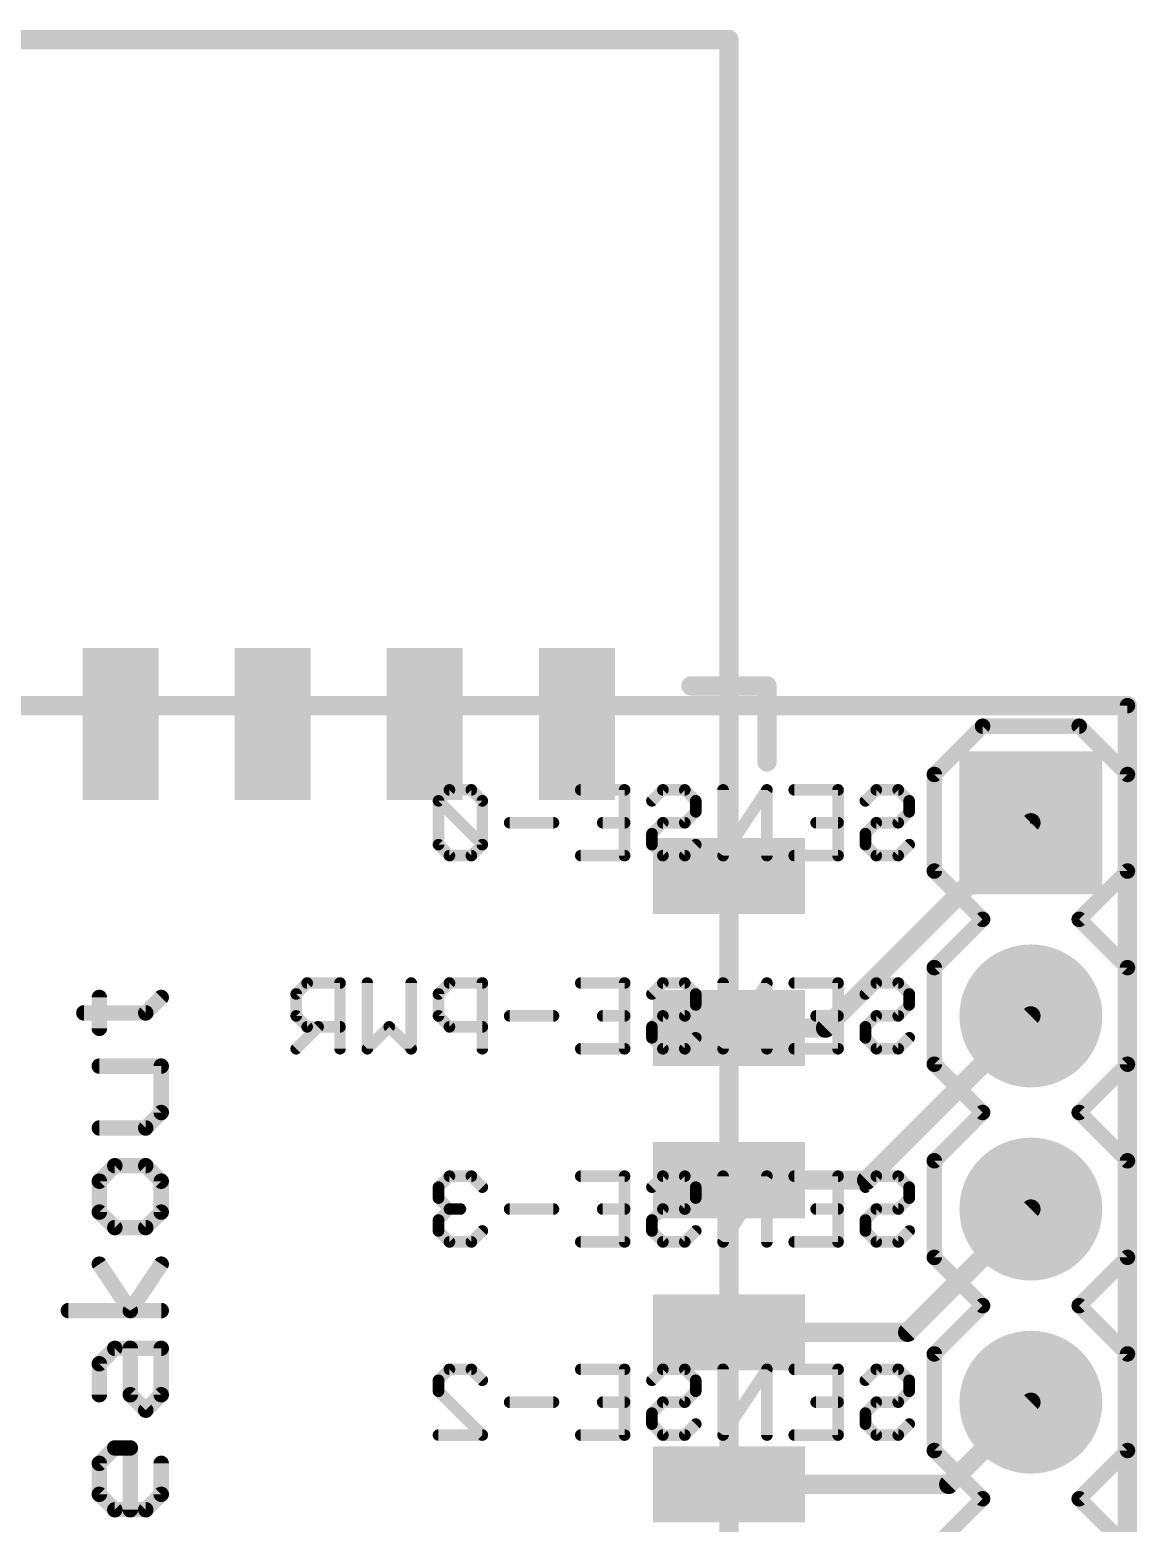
# Model space of a CAD drawing. Extents: x -0.1 to 30.6, y -0.1 to 52.6.
# Drawn here: x 16.05 to 30.61, y 32.97 to 52.61 of the extents above; entities that cross this region are included whole.
import ezdxf

# ---------------------------------------------------------------- set-up
doc = ezdxf.new("R2010")
doc.units = 0
for name, color, linetype in [('1', 12, 'CONTINUOUS'), ('16', 132, 'CONTINUOUS'), ('17', 110, 'CONTINUOUS'), ('20', 53, 'CONTINUOUS'), ('21', 41, 'CONTINUOUS'), ('22', 40, 'CONTINUOUS'), ('23', 53, 'CONTINUOUS'), ('51', 53, 'CONTINUOUS')]:
    doc.layers.add(name, color=color, linetype=linetype)

# ---------------------------------------------------------------- blocks, each defined once
blk = doc.blocks.new('RECT')
blk.add_solid([(-0.5, -0.5), (0.5, -0.5), (-0.5, 0.5), (0.5, 0.5)])
blk = doc.blocks.new('SQUAREP')
blk.add_solid([(-0.5, -0.5), (0.5, -0.5), (-0.5, 0.5), (0.5, 0.5)])
blk = doc.blocks.new('ROUNDP')
at = {"const_width": 0.5}
blk.add_lwpolyline([(0, -0.25, 1), (0, 0.25, 1), (0, -0.25)], format="xyb", dxfattribs=at)

msp = doc.modelspace()

# ---------------------------------------------------------------- linework, layer by layer
at = {"layer": '1', "const_width": 0.254}
for points in [[(30.48, 43.72), (0, 43.72)], [(30.48, 0), (30.48, 43.72)], [(26.51, 39.48), (29.21, 42.18)], [(27.05, 37.48), (29.21, 39.64)], [(25.24, 39.48), (26.51, 39.48)], [(25.24, 37.48), (27.05, 37.48)], [(27.59, 35.48), (29.21, 37.1)], [(25.24, 35.48), (27.59, 35.48)], [(28.13, 33.48), (29.21, 34.56)], [(25.24, 33.48), (28.13, 33.48)]]:
    msp.add_lwpolyline(points, dxfattribs=at)
at = {"layer": '1', "const_width": 0.127}
for points in [[(30.5435, 43.72, 1), (30.4165, 43.72)], [(30.48, 43.6565, 1), (30.48, 43.7835)], [(29.2549, 42.1351, 1), (29.1651, 42.2249)], [(29.2549, 39.5951, 1), (29.1651, 39.6849)], [(25.24, 39.5435, 1), (25.24, 39.4165)], [(26.4651, 39.5249, 1), (26.5549, 39.4351)], [(26.51, 39.4165, 1), (26.51, 39.5435)], [(25.24, 37.5435, 1), (25.24, 37.4165)], [(27.0051, 37.5249, 1), (27.0949, 37.4351)], [(27.05, 37.4165, 1), (27.05, 37.5435)], [(29.2549, 37.0551, 1), (29.1651, 37.1449)], [(25.24, 35.5435, 1), (25.24, 35.4165)], [(27.5451, 35.5249, 1), (27.6349, 35.4351)], [(27.59, 35.4165, 1), (27.59, 35.5435)], [(29.2549, 34.5151, 1), (29.1651, 34.6049)], [(25.24, 33.5435, 1), (25.24, 33.4165)], [(28.0851, 33.5249, 1), (28.1749, 33.4351)], [(28.13, 33.4165, 1), (28.13, 33.5435)]]:
    msp.add_lwpolyline(points, format="xyb", dxfattribs=at)
at = {"layer": '16', "const_width": 0.254}
for points in [[(30.48, 43.72), (0, 43.72)], [(30.48, 0), (30.48, 43.72)]]:
    msp.add_lwpolyline(points, dxfattribs=at)
at = {"layer": '16', "const_width": 0.127}
for points in [[(30.5435, 43.72, 1), (30.4165, 43.72)], [(30.48, 43.6565, 1), (30.48, 43.7835)]]:
    msp.add_lwpolyline(points, format="xyb", dxfattribs=at)
at = {"layer": '20', "const_width": 0.2032}
for points in [[(30.48, 43.72), (0, 43.72)], [(30.48, 0), (30.48, 43.72)]]:
    msp.add_lwpolyline(points, dxfattribs=at)
at = {"layer": '20', "const_width": 0.1016}
for points in [[(30.5308, 43.72, 1), (30.4292, 43.72)], [(30.48, 43.6692, 1), (30.48, 43.7708)]]:
    msp.add_lwpolyline(points, format="xyb", dxfattribs=at)
at = {"layer": '21'}
for points, const_width in [([(25.74, 43.98), (24.74, 43.98)], 0.254), ([(25.74, 42.98), (25.74, 43.98)], 0.254), ([(28.575, 43.45), (27.94, 42.815)], 0.2032), ([(29.845, 43.45), (28.575, 43.45)], 0.2032), ([(30.48, 42.815), (29.845, 43.45)], 0.2032), ([(27.94, 41.545), (27.94, 42.815)], 0.2032), ([(30.48, 42.815), (30.48, 41.545)], 0.2032), ([(28.575, 40.91), (27.94, 41.545)], 0.2032), ([(30.48, 41.545), (29.845, 40.91)], 0.2032), ([(27.94, 40.275), (28.575, 40.91)], 0.2032), ([(29.845, 40.91), (30.48, 40.275)], 0.2032), ([(27.94, 39.005), (27.94, 40.275)], 0.2032), ([(30.48, 40.275), (30.48, 39.005)], 0.2032), ([(16.9609, 39.4759), (16.9609, 39.8826)], 0.2032), ([(17.571, 39.6793), (17.7744, 39.8826)], 0.2032), ([(16.7575, 39.6793), (17.571, 39.6793)], 0.2032), ([(17.7744, 38.9797), (16.9609, 38.9797)], 0.2032), ([(17.7744, 38.3695), (17.7744, 38.9797)], 0.2032), ([(28.575, 38.37), (27.94, 39.005)], 0.2032), ([(30.48, 39.005), (29.845, 38.37)], 0.2032), ([(17.571, 38.1662), (17.7744, 38.3695)], 0.2032), ([(27.94, 37.735), (28.575, 38.37)], 0.2032), ([(29.845, 38.37), (30.48, 37.735)], 0.2032), ([(16.9609, 38.1662), (17.571, 38.1662)], 0.2032), ([(17.1643, 37.6699), (16.9609, 37.4666)], 0.2032), ([(17.571, 37.6699), (17.1643, 37.6699)], 0.2032), ([(17.7744, 37.4666), (17.571, 37.6699)], 0.2032), ([(27.94, 36.465), (27.94, 37.735)], 0.2032), ([(30.48, 37.735), (30.48, 36.465)], 0.2032), ([(16.9609, 37.4666), (16.9609, 37.0598)], 0.2032), ([(17.7744, 37.0598), (17.7744, 37.4666)], 0.2032), ([(16.9609, 37.0598), (17.1643, 36.8565)], 0.2032), ([(17.571, 36.8565), (17.7744, 37.0598)], 0.2032), ([(17.1643, 36.8565), (17.571, 36.8565)], 0.2032), ([(28.575, 35.83), (27.94, 36.465)], 0.2032), ([(30.48, 36.465), (29.845, 35.83)], 0.2032), ([(17.3677, 35.765), (16.9609, 36.3751)], 0.2032), ([(17.7744, 36.3751), (17.3677, 35.765)], 0.2032), ([(17.7744, 35.765), (16.5542, 35.765)], 0.2032), ([(28.575, 35.83), (27.94, 35.195)], 0.2032), ([(30.48, 35.195), (29.845, 35.83)], 0.2032), ([(16.9609, 35.0654), (17.1643, 35.2688)], 0.2032), ([(17.1643, 35.2688), (17.7744, 35.2688)], 0.2032), ([(17.3677, 34.6587), (17.3677, 35.2688)], 0.2032), ([(17.7744, 35.2688), (17.7744, 34.6587)], 0.2032), ([(16.9609, 34.6587), (16.9609, 35.0654)], 0.2032), ([(27.94, 33.925), (27.94, 35.195)], 0.2032), ([(30.48, 35.195), (30.48, 33.925)], 0.2032), ([(17.571, 34.4553), (17.3677, 34.6587)], 0.2032), ([(17.7744, 34.6587), (17.571, 34.4553)], 0.2032), ([(16.9609, 33.7557), (17.1643, 33.9591)], 0.2032), ([(17.1643, 33.9591), (17.3677, 33.9591)], 0.2032), ([(17.3677, 33.9591), (17.3677, 33.1456)], 0.2032), ([(28.575, 33.29), (27.94, 33.925)], 0.2032), ([(30.48, 33.925), (29.845, 33.29)], 0.2032), ([(16.9609, 33.3489), (16.9609, 33.7557)], 0.2032), ([(17.7744, 33.7557), (17.7744, 33.3489)], 0.2032), ([(17.1643, 33.1456), (16.9609, 33.3489)], 0.2032), ([(17.7744, 33.3489), (17.571, 33.1456)], 0.2032), ([(27.94, 32.655), (28.575, 33.29)], 0.2032), ([(29.845, 33.29), (30.48, 32.655)], 0.2032), ([(17.571, 33.1456), (17.1643, 33.1456)], 0.2032)]:
    msp.add_lwpolyline(points, dxfattribs=dict(at, const_width=const_width))
for points, const_width in [([(24.74, 44.0435, 1), (24.74, 43.9165)], 0.127), ([(25.8035, 43.98, 1), (25.6765, 43.98)], 0.127), ([(25.74, 43.9165, 1), (25.74, 44.0435)], 0.127), ([(28.575, 43.5008, 1), (28.575, 43.3992)], 0.1016), ([(28.6109, 43.4141, 1), (28.5391, 43.4859)], 0.1016), ([(29.8809, 43.4859, 1), (29.8091, 43.4141)], 0.1016), ([(29.845, 43.3992, 1), (29.845, 43.5008)], 0.1016), ([(25.6765, 42.98, 1), (25.8035, 42.98)], 0.127), ([(27.9908, 42.815, 1), (27.8892, 42.815)], 0.1016), ([(27.9041, 42.8509, 1), (27.9759, 42.7791)], 0.1016), ([(30.5308, 42.815, 1), (30.4292, 42.815)], 0.1016), ([(30.4441, 42.7791, 1), (30.5159, 42.8509)], 0.1016), ([(27.9759, 41.5809, 1), (27.9041, 41.5091)], 0.1016), ([(30.5159, 41.5091, 1), (30.4441, 41.5809)], 0.1016), ([(27.8892, 41.545, 1), (27.9908, 41.545)], 0.1016), ([(30.4292, 41.545, 1), (30.5308, 41.545)], 0.1016), ([(28.6109, 40.8741, 1), (28.5391, 40.9459)], 0.1016), ([(28.5391, 40.8741, 1), (28.6109, 40.9459)], 0.1016), ([(29.8809, 40.9459, 1), (29.8091, 40.8741)], 0.1016), ([(29.8091, 40.9459, 1), (29.8809, 40.8741)], 0.1016), ([(27.9908, 40.275, 1), (27.8892, 40.275)], 0.1016), ([(27.9041, 40.3109, 1), (27.9759, 40.2391)], 0.1016), ([(30.5308, 40.275, 1), (30.4292, 40.275)], 0.1016), ([(30.4441, 40.2391, 1), (30.5159, 40.3109)], 0.1016), ([(17.0117, 39.8826, 1), (16.9101, 39.8826)], 0.1016), ([(17.8103, 39.8467, 1), (17.7385, 39.9186)], 0.1016), ([(16.7575, 39.7301, 1), (16.7575, 39.6285)], 0.1016), ([(17.5351, 39.7152, 1), (17.6069, 39.6434)], 0.1016), ([(17.571, 39.6285, 1), (17.571, 39.7301)], 0.1016), ([(16.9101, 39.4759, 1), (17.0117, 39.4759)], 0.1016), ([(16.9609, 39.0305, 1), (16.9609, 38.9289)], 0.1016), ([(17.8252, 38.9797, 1), (17.7236, 38.9797)], 0.1016), ([(17.7744, 38.9289, 1), (17.7744, 39.0305)], 0.1016), ([(27.9759, 39.0409, 1), (27.9041, 38.9691)], 0.1016), ([(30.5159, 38.9691, 1), (30.4441, 39.0409)], 0.1016), ([(27.8892, 39.005, 1), (27.9908, 39.005)], 0.1016), ([(30.4292, 39.005, 1), (30.5308, 39.005)], 0.1016), ([(17.7236, 38.3695, 1), (17.8252, 38.3695)], 0.1016), ([(17.8103, 38.3336, 1), (17.7385, 38.4055)], 0.1016), ([(28.6109, 38.3341, 1), (28.5391, 38.4059)], 0.1016), ([(28.5391, 38.3341, 1), (28.6109, 38.4059)], 0.1016), ([(29.8809, 38.4059, 1), (29.8091, 38.3341)], 0.1016), ([(29.8091, 38.4059, 1), (29.8809, 38.3341)], 0.1016), ([(16.9609, 38.217, 1), (16.9609, 38.1154)], 0.1016), ([(17.5351, 38.2021, 1), (17.6069, 38.1303)], 0.1016), ([(17.571, 38.1154, 1), (17.571, 38.217)], 0.1016), ([(17.1643, 37.7207, 1), (17.1643, 37.6191)], 0.1016), ([(17.2002, 37.634, 1), (17.1284, 37.7059)], 0.1016), ([(17.6069, 37.7059, 1), (17.5351, 37.634)], 0.1016), ([(17.571, 37.6191, 1), (17.571, 37.7207)], 0.1016), ([(27.9908, 37.735, 1), (27.8892, 37.735)], 0.1016), ([(27.9041, 37.7709, 1), (27.9759, 37.6991)], 0.1016), ([(30.5308, 37.735, 1), (30.4292, 37.735)], 0.1016), ([(30.4441, 37.6991, 1), (30.5159, 37.7709)], 0.1016), ([(17.0117, 37.4666, 1), (16.9101, 37.4666)], 0.1016), ([(16.925, 37.5025, 1), (16.9968, 37.4306)], 0.1016), ([(17.8252, 37.4666, 1), (17.7236, 37.4666)], 0.1016), ([(17.7385, 37.4306, 1), (17.8103, 37.5025)], 0.1016), ([(16.9968, 37.0957, 1), (16.925, 37.0239)], 0.1016), ([(17.8103, 37.0239, 1), (17.7385, 37.0957)], 0.1016), ([(16.9101, 37.0598, 1), (17.0117, 37.0598)], 0.1016), ([(17.1643, 36.9073, 1), (17.1643, 36.8056)], 0.1016), ([(17.1284, 36.8205, 1), (17.2002, 36.8924)], 0.1016), ([(17.5351, 36.8924, 1), (17.6069, 36.8205)], 0.1016), ([(17.571, 36.8056, 1), (17.571, 36.9073)], 0.1016), ([(17.7236, 37.0598, 1), (17.8252, 37.0598)], 0.1016), ([(27.9759, 36.5009, 1), (27.9041, 36.4291)], 0.1016), ([(30.5159, 36.4291, 1), (30.4441, 36.5009)], 0.1016), ([(17.0032, 36.4033, 1), (16.9186, 36.347)], 0.1016), ([(17.8167, 36.347, 1), (17.7321, 36.4033)], 0.1016), ([(27.8892, 36.465, 1), (27.9908, 36.465)], 0.1016), ([(30.4292, 36.465, 1), (30.5308, 36.465)], 0.1016), ([(16.5542, 35.8158, 1), (16.5542, 35.7142)], 0.1016), ([(17.3254, 35.7932, 1), (17.4099, 35.7368)], 0.1016), ([(17.3254, 35.7368, 1), (17.4099, 35.7932)], 0.1016), ([(17.7744, 35.7142, 1), (17.7744, 35.8158)], 0.1016), ([(28.6109, 35.7941, 1), (28.5391, 35.8659)], 0.1016), ([(28.5391, 35.7941, 1), (28.6109, 35.8659)], 0.1016), ([(29.8809, 35.8659, 1), (29.8091, 35.7941)], 0.1016), ([(29.8091, 35.8659, 1), (29.8809, 35.7941)], 0.1016), ([(17.1643, 35.3196, 1), (17.1643, 35.218)], 0.1016), ([(17.2002, 35.2329, 1), (17.1284, 35.3047)], 0.1016), ([(17.4185, 35.2688, 1), (17.3169, 35.2688)], 0.1016), ([(17.8252, 35.2688, 1), (17.7236, 35.2688)], 0.1016), ([(17.7744, 35.218, 1), (17.7744, 35.3196)], 0.1016), ([(17.0117, 35.0654, 1), (16.9101, 35.0654)], 0.1016), ([(16.925, 35.1013, 1), (16.9968, 35.0295)], 0.1016), ([(27.9908, 35.195, 1), (27.8892, 35.195)], 0.1016), ([(27.9041, 35.2309, 1), (27.9759, 35.1591)], 0.1016), ([(30.5308, 35.195, 1), (30.4292, 35.195)], 0.1016), ([(30.4441, 35.1591, 1), (30.5159, 35.2309)], 0.1016), ([(17.4036, 34.6946, 1), (17.3317, 34.6227)], 0.1016), ([(17.8103, 34.6227, 1), (17.7385, 34.6946)], 0.1016), ([(16.9101, 34.6587, 1), (17.0117, 34.6587)], 0.1016), ([(17.3169, 34.6587, 1), (17.4185, 34.6587)], 0.1016), ([(17.7236, 34.6587, 1), (17.8252, 34.6587)], 0.1016), ([(17.5351, 34.4912, 1), (17.6069, 34.4194)], 0.1016), ([(17.5351, 34.4194, 1), (17.6069, 34.4912)], 0.1016), ([(17.1643, 34.0099, 1), (17.1643, 33.9083)], 0.1016), ([(17.2002, 33.9231, 1), (17.1284, 33.995)], 0.1016), ([(17.4185, 33.9591, 1), (17.3169, 33.9591)], 0.1016), ([(17.3677, 33.9083, 1), (17.3677, 34.0099)], 0.1016), ([(27.9759, 33.9609, 1), (27.9041, 33.8891)], 0.1016), ([(27.8892, 33.925, 1), (27.9908, 33.925)], 0.1016), ([(30.4292, 33.925, 1), (30.5308, 33.925)], 0.1016), ([(30.5159, 33.8891, 1), (30.4441, 33.9609)], 0.1016), ([(17.0117, 33.7557, 1), (16.9101, 33.7557)], 0.1016), ([(16.925, 33.7916, 1), (16.9968, 33.7198)], 0.1016), ([(17.8252, 33.7557, 1), (17.7236, 33.7557)], 0.1016), ([(16.9968, 33.3849, 1), (16.925, 33.313)], 0.1016), ([(16.9101, 33.3489, 1), (17.0117, 33.3489)], 0.1016), ([(17.7236, 33.3489, 1), (17.8252, 33.3489)], 0.1016), ([(17.8103, 33.313, 1), (17.7385, 33.3849)], 0.1016), ([(28.6109, 33.2541, 1), (28.5391, 33.3259)], 0.1016), ([(29.8809, 33.3259, 1), (29.8091, 33.2541)], 0.1016), ([(17.1643, 33.1964, 1), (17.1643, 33.0948)], 0.1016), ([(17.1284, 33.1096, 1), (17.2002, 33.1815)], 0.1016), ([(17.3169, 33.1456, 1), (17.4185, 33.1456)], 0.1016), ([(17.5351, 33.1815, 1), (17.6069, 33.1096)], 0.1016), ([(17.571, 33.0948, 1), (17.571, 33.1964)], 0.1016), ([(28.5391, 33.2541, 1), (28.6109, 33.3259)], 0.1016), ([(29.8091, 33.3259, 1), (29.8809, 33.2541)], 0.1016)]:
    msp.add_lwpolyline(points, format="xyb", dxfattribs=dict(at, const_width=const_width))
at = {"layer": '22', "const_width": 0.1524}
for points in [[(21.5645, 42.6125), (21.4205, 42.4685)], [(21.8526, 42.6125), (21.5645, 42.6125)], [(21.9967, 42.4685), (21.8526, 42.6125)], [(23.2915, 42.6125), (23.8677, 42.6125)], [(23.8677, 42.6125), (23.8677, 41.7482)], [(24.227, 42.4685), (24.3711, 42.6125)], [(24.3711, 42.6125), (24.6592, 42.6125)], [(24.6592, 42.6125), (24.8032, 42.4685)], [(25.7388, 42.6125), (25.1625, 41.7482)], [(25.1625, 41.7482), (25.1625, 42.6125)], [(25.7388, 41.7482), (25.7388, 42.6125)], [(26.0981, 42.6125), (26.6743, 42.6125)], [(26.6743, 42.6125), (26.6743, 41.7482)], [(27.0336, 42.4685), (27.1776, 42.6125)], [(27.1776, 42.6125), (27.4657, 42.6125)], [(27.4657, 42.6125), (27.6098, 42.4685)], [(21.4205, 42.4685), (21.4205, 41.8923)], [(21.9967, 41.8923), (21.4205, 42.4685)], [(21.9967, 41.8923), (21.9967, 42.4685)], [(24.8032, 42.4685), (24.8032, 42.3244)], [(27.6098, 42.4685), (27.6098, 42.3244)], [(22.9322, 42.1804), (22.356, 42.1804)], [(23.8677, 42.1804), (23.5796, 42.1804)], [(24.3711, 42.1804), (24.227, 42.0363)], [(24.6592, 42.1804), (24.3711, 42.1804)], [(24.8032, 42.3244), (24.6592, 42.1804)], [(26.6743, 42.1804), (26.3862, 42.1804)], [(27.1776, 42.1804), (27.0336, 42.0363)], [(27.4657, 42.1804), (27.1776, 42.1804)], [(27.6098, 42.3244), (27.4657, 42.1804)], [(24.227, 42.0363), (24.227, 41.8923)], [(27.0336, 42.0363), (27.0336, 41.8923)], [(21.4205, 41.8923), (21.5645, 41.7482)], [(21.8526, 41.7482), (21.9967, 41.8923)], [(24.227, 41.8923), (24.3711, 41.7482)], [(24.6592, 41.7482), (24.8032, 41.8923)], [(27.0336, 41.8923), (27.1776, 41.7482)], [(27.4657, 41.7482), (27.6098, 41.8923)], [(21.5645, 41.7482), (21.8526, 41.7482)], [(23.8677, 41.7482), (23.2915, 41.7482)], [(24.3711, 41.7482), (24.6592, 41.7482)], [(26.6743, 41.7482), (26.0981, 41.7482)], [(27.1776, 41.7482), (27.4657, 41.7482)], [(19.6935, 40.0725), (19.5494, 39.9285)], [(20.1257, 40.0725), (19.6935, 40.0725)], [(20.1257, 39.2082), (20.1257, 40.0725)], [(20.4849, 39.2082), (20.4849, 40.0725)], [(21.0612, 40.0725), (21.0612, 39.2082)], [(21.5645, 40.0725), (21.4205, 39.9285)], [(21.9967, 40.0725), (21.5645, 40.0725)], [(21.9967, 39.2082), (21.9967, 40.0725)], [(23.2915, 40.0725), (23.8677, 40.0725)], [(23.8677, 40.0725), (23.8677, 39.2082)], [(24.227, 39.9285), (24.3711, 40.0725)], [(24.3711, 40.0725), (24.6592, 40.0725)], [(24.6592, 40.0725), (24.8032, 39.9285)], [(25.7388, 40.0725), (25.1625, 39.2082)], [(25.1625, 39.2082), (25.1625, 40.0725)], [(25.7388, 39.2082), (25.7388, 40.0725)], [(26.0981, 40.0725), (26.6743, 40.0725)], [(26.6743, 40.0725), (26.6743, 39.2082)], [(27.0336, 39.9285), (27.1776, 40.0725)], [(27.1776, 40.0725), (27.4657, 40.0725)], [(27.4657, 40.0725), (27.6098, 39.9285)], [(19.5494, 39.9285), (19.5494, 39.6404)], [(21.4205, 39.9285), (21.4205, 39.6404)], [(24.8032, 39.9285), (24.8032, 39.7844)], [(27.6098, 39.9285), (27.6098, 39.7844)], [(19.5494, 39.6404), (19.6935, 39.4963)], [(21.4205, 39.6404), (21.5645, 39.4963)], [(22.9322, 39.6404), (22.356, 39.6404)], [(23.8677, 39.6404), (23.5796, 39.6404)], [(24.3711, 39.6404), (24.227, 39.4963)], [(24.6592, 39.6404), (24.3711, 39.6404)], [(24.8032, 39.7844), (24.6592, 39.6404)], [(26.6743, 39.6404), (26.3862, 39.6404)], [(27.1776, 39.6404), (27.0336, 39.4963)], [(27.4657, 39.6404), (27.1776, 39.6404)], [(27.6098, 39.7844), (27.4657, 39.6404)], [(19.8375, 39.4963), (19.5494, 39.2082)], [(19.6935, 39.4963), (20.1257, 39.4963)], [(20.7731, 39.4963), (20.4849, 39.2082)], [(21.0612, 39.2082), (20.7731, 39.4963)], [(21.5645, 39.4963), (21.9967, 39.4963)], [(24.227, 39.4963), (24.227, 39.3523)], [(27.0336, 39.4963), (27.0336, 39.3523)], [(23.8677, 39.2082), (23.2915, 39.2082)], [(24.227, 39.3523), (24.3711, 39.2082)], [(24.3711, 39.2082), (24.6592, 39.2082)], [(24.6592, 39.2082), (24.8032, 39.3523)], [(26.6743, 39.2082), (26.0981, 39.2082)], [(27.0336, 39.3523), (27.1776, 39.2082)], [(27.1776, 39.2082), (27.4657, 39.2082)], [(27.4657, 39.2082), (27.6098, 39.3523)], [(21.5645, 37.5325), (21.4205, 37.3885)], [(21.8526, 37.5325), (21.5645, 37.5325)], [(21.9967, 37.3885), (21.8526, 37.5325)], [(23.2915, 37.5325), (23.8677, 37.5325)], [(23.8677, 37.5325), (23.8677, 36.6682)], [(24.227, 37.3885), (24.3711, 37.5325)], [(24.3711, 37.5325), (24.6592, 37.5325)], [(24.6592, 37.5325), (24.8032, 37.3885)], [(25.7388, 37.5325), (25.1625, 36.6682)], [(25.1625, 36.6682), (25.1625, 37.5325)], [(25.7388, 36.6682), (25.7388, 37.5325)], [(26.0981, 37.5325), (26.6743, 37.5325)], [(26.6743, 37.5325), (26.6743, 36.6682)], [(27.0336, 37.3885), (27.1776, 37.5325)], [(27.1776, 37.5325), (27.4657, 37.5325)], [(27.4657, 37.5325), (27.6098, 37.3885)], [(21.4205, 37.3885), (21.4205, 37.2444)], [(21.4205, 37.2444), (21.5645, 37.1004)], [(24.8032, 37.2444), (24.6592, 37.1004)], [(24.8032, 37.3885), (24.8032, 37.2444)], [(27.6098, 37.2444), (27.4657, 37.1004)], [(27.6098, 37.3885), (27.6098, 37.2444)], [(21.5645, 37.1004), (21.4205, 36.9563)], [(21.5645, 37.1004), (21.7086, 37.1004)], [(22.9322, 37.1004), (22.356, 37.1004)], [(23.8677, 37.1004), (23.5796, 37.1004)], [(24.3711, 37.1004), (24.227, 36.9563)], [(24.6592, 37.1004), (24.3711, 37.1004)], [(26.6743, 37.1004), (26.3862, 37.1004)], [(27.1776, 37.1004), (27.0336, 36.9563)], [(27.4657, 37.1004), (27.1776, 37.1004)], [(21.4205, 36.9563), (21.4205, 36.8123)], [(24.227, 36.9563), (24.227, 36.8123)], [(27.0336, 36.9563), (27.0336, 36.8123)], [(21.4205, 36.8123), (21.5645, 36.6682)], [(21.5645, 36.6682), (21.8526, 36.6682)], [(21.8526, 36.6682), (21.9967, 36.8123)], [(23.8677, 36.6682), (23.2915, 36.6682)], [(24.227, 36.8123), (24.3711, 36.6682)], [(24.3711, 36.6682), (24.6592, 36.6682)], [(24.6592, 36.6682), (24.8032, 36.8123)], [(26.6743, 36.6682), (26.0981, 36.6682)], [(27.0336, 36.8123), (27.1776, 36.6682)], [(27.1776, 36.6682), (27.4657, 36.6682)], [(27.4657, 36.6682), (27.6098, 36.8123)], [(21.4205, 34.8485), (21.5645, 34.9925)], [(21.5645, 34.9925), (21.8526, 34.9925)], [(21.8526, 34.9925), (21.9967, 34.8485)], [(23.2915, 34.9925), (23.8677, 34.9925)], [(23.8677, 34.9925), (23.8677, 34.1282)], [(24.227, 34.8485), (24.3711, 34.9925)], [(24.3711, 34.9925), (24.6592, 34.9925)], [(24.6592, 34.9925), (24.8032, 34.8485)], [(25.7388, 34.9925), (25.1625, 34.1282)], [(25.1625, 34.1282), (25.1625, 34.9925)], [(25.7388, 34.1282), (25.7388, 34.9925)], [(26.0981, 34.9925), (26.6743, 34.9925)], [(26.6743, 34.9925), (26.6743, 34.1282)], [(27.0336, 34.8485), (27.1776, 34.9925)], [(27.1776, 34.9925), (27.4657, 34.9925)], [(27.4657, 34.9925), (27.6098, 34.8485)], [(21.4205, 34.7044), (21.4205, 34.8485)], [(21.9967, 34.1282), (21.4205, 34.7044)], [(24.8032, 34.7044), (24.6592, 34.5604)], [(24.8032, 34.8485), (24.8032, 34.7044)], [(27.6098, 34.7044), (27.4657, 34.5604)], [(27.6098, 34.8485), (27.6098, 34.7044)], [(22.9322, 34.5604), (22.356, 34.5604)], [(23.8677, 34.5604), (23.5796, 34.5604)], [(24.3711, 34.5604), (24.227, 34.4163)], [(24.6592, 34.5604), (24.3711, 34.5604)], [(26.6743, 34.5604), (26.3862, 34.5604)], [(27.1776, 34.5604), (27.0336, 34.4163)], [(27.4657, 34.5604), (27.1776, 34.5604)], [(24.227, 34.4163), (24.227, 34.2723)], [(27.0336, 34.4163), (27.0336, 34.2723)], [(21.4205, 34.1282), (21.9967, 34.1282)], [(23.8677, 34.1282), (23.2915, 34.1282)], [(24.227, 34.2723), (24.3711, 34.1282)], [(24.3711, 34.1282), (24.6592, 34.1282)], [(24.6592, 34.1282), (24.8032, 34.2723)], [(26.6743, 34.1282), (26.0981, 34.1282)], [(27.0336, 34.2723), (27.1776, 34.1282)], [(27.1776, 34.1282), (27.4657, 34.1282)], [(27.4657, 34.1282), (27.6098, 34.2723)]]:
    msp.add_lwpolyline(points, dxfattribs=at)
at = {"layer": '22', "const_width": 0.0762}
for points in [[(21.5645, 42.6506, 1), (21.5645, 42.5744)], [(21.5915, 42.5856, 1), (21.5376, 42.6395)], [(21.8796, 42.6395, 1), (21.8257, 42.5856)], [(21.8526, 42.5744, 1), (21.8526, 42.6506)], [(23.2915, 42.6506, 1), (23.2915, 42.5744)], [(23.9058, 42.6125, 1), (23.8296, 42.6125)], [(23.8677, 42.5744, 1), (23.8677, 42.6506)], [(24.3711, 42.6506, 1), (24.3711, 42.5744)], [(24.398, 42.5856, 1), (24.3441, 42.6395)], [(24.6861, 42.6395, 1), (24.6322, 42.5856)], [(24.6592, 42.5744, 1), (24.6592, 42.6506)], [(25.2006, 42.6125, 1), (25.1244, 42.6125)], [(25.7769, 42.6125, 1), (25.7007, 42.6125)], [(25.7705, 42.5914, 1), (25.7071, 42.6337)], [(26.0981, 42.6506, 1), (26.0981, 42.5744)], [(26.7124, 42.6125, 1), (26.6362, 42.6125)], [(26.6743, 42.5744, 1), (26.6743, 42.6506)], [(27.1776, 42.6506, 1), (27.1776, 42.5744)], [(27.2046, 42.5856, 1), (27.1507, 42.6395)], [(27.4927, 42.6395, 1), (27.4388, 42.5856)], [(27.4657, 42.5744, 1), (27.4657, 42.6506)], [(21.4474, 42.4954, 1), (21.3935, 42.4415)], [(21.3935, 42.4954, 1), (21.4474, 42.4415)], [(21.4586, 42.4685, 1), (21.3824, 42.4685)], [(22.0348, 42.4685, 1), (21.9586, 42.4685)], [(21.9697, 42.4415, 1), (22.0236, 42.4954)], [(24.2001, 42.4954, 1), (24.254, 42.4415)], [(24.8413, 42.4685, 1), (24.7651, 42.4685)], [(24.7763, 42.4415, 1), (24.8302, 42.4954)], [(27.0066, 42.4954, 1), (27.0605, 42.4415)], [(27.6479, 42.4685, 1), (27.5717, 42.4685)], [(27.5829, 42.4415, 1), (27.6367, 42.4954)], [(22.356, 42.2185, 1), (22.356, 42.1423)], [(22.9322, 42.1423, 1), (22.9322, 42.2185)], [(23.5796, 42.2185, 1), (23.5796, 42.1423)], [(23.8677, 42.1423, 1), (23.8677, 42.2185)], [(24.3711, 42.2185, 1), (24.3711, 42.1423)], [(24.398, 42.1534, 1), (24.3441, 42.2073)], [(24.6322, 42.2073, 1), (24.6861, 42.1534)], [(24.6592, 42.1423, 1), (24.6592, 42.2185)], [(24.7651, 42.3244, 1), (24.8413, 42.3244)], [(24.8302, 42.2975, 1), (24.7763, 42.3514)], [(26.3862, 42.2185, 1), (26.3862, 42.1423)], [(26.6743, 42.1423, 1), (26.6743, 42.2185)], [(27.1776, 42.2185, 1), (27.1776, 42.1423)], [(27.2046, 42.1534, 1), (27.1507, 42.2073)], [(27.4388, 42.2073, 1), (27.4927, 42.1534)], [(27.4657, 42.1423, 1), (27.4657, 42.2185)], [(27.5717, 42.3244, 1), (27.6479, 42.3244)], [(27.6367, 42.2975, 1), (27.5829, 42.3514)], [(24.2651, 42.0363, 1), (24.1889, 42.0363)], [(24.2001, 42.0633, 1), (24.254, 42.0094)], [(27.0066, 42.0633, 1), (27.0605, 42.0094)], [(27.0717, 42.0363, 1), (26.9955, 42.0363)], [(21.4474, 41.9192, 1), (21.3935, 41.8653)], [(21.3824, 41.8923, 1), (21.4586, 41.8923)], [(21.9586, 41.8923, 1), (22.0348, 41.8923)], [(22.0236, 41.8653, 1), (21.9697, 41.9192)], [(21.9697, 41.8653, 1), (22.0236, 41.9192)], [(24.254, 41.9192, 1), (24.2001, 41.8653)], [(24.1889, 41.8923, 1), (24.2651, 41.8923)], [(24.8302, 41.8653, 1), (24.7763, 41.9192)], [(27.0605, 41.9192, 1), (27.0066, 41.8653)], [(26.9955, 41.8923, 1), (27.0717, 41.8923)], [(27.6367, 41.8653, 1), (27.5829, 41.9192)], [(21.5645, 41.7863, 1), (21.5645, 41.7101)], [(21.5376, 41.7213, 1), (21.5915, 41.7751)], [(21.8257, 41.7751, 1), (21.8796, 41.7213)], [(21.8526, 41.7101, 1), (21.8526, 41.7863)], [(23.2915, 41.7863, 1), (23.2915, 41.7101)], [(23.8296, 41.7482, 1), (23.9058, 41.7482)], [(23.8677, 41.7101, 1), (23.8677, 41.7863)], [(24.3711, 41.7863, 1), (24.3711, 41.7101)], [(24.3441, 41.7213, 1), (24.398, 41.7751)], [(24.6322, 41.7751, 1), (24.6861, 41.7213)], [(24.6592, 41.7101, 1), (24.6592, 41.7863)], [(25.1308, 41.7693, 1), (25.1942, 41.7271)], [(25.1244, 41.7482, 1), (25.2006, 41.7482)], [(25.7007, 41.7482, 1), (25.7769, 41.7482)], [(26.0981, 41.7863, 1), (26.0981, 41.7101)], [(26.6362, 41.7482, 1), (26.7124, 41.7482)], [(26.6743, 41.7101, 1), (26.6743, 41.7863)], [(27.1776, 41.7863, 1), (27.1776, 41.7101)], [(27.1507, 41.7213, 1), (27.2046, 41.7751)], [(27.4388, 41.7751, 1), (27.4927, 41.7213)], [(27.4657, 41.7101, 1), (27.4657, 41.7863)], [(19.6935, 40.1106, 1), (19.6935, 40.0344)], [(19.7204, 40.0456, 1), (19.6665, 40.0995)], [(20.1638, 40.0725, 1), (20.0876, 40.0725)], [(20.1257, 40.0344, 1), (20.1257, 40.1106)], [(20.523, 40.0725, 1), (20.4468, 40.0725)], [(21.0993, 40.0725, 1), (21.0231, 40.0725)], [(21.5645, 40.1106, 1), (21.5645, 40.0344)], [(21.5915, 40.0456, 1), (21.5376, 40.0995)], [(22.0348, 40.0725, 1), (21.9586, 40.0725)], [(21.9967, 40.0344, 1), (21.9967, 40.1106)], [(23.2915, 40.1106, 1), (23.2915, 40.0344)], [(23.9058, 40.0725, 1), (23.8296, 40.0725)], [(23.8677, 40.0344, 1), (23.8677, 40.1106)], [(24.3711, 40.1106, 1), (24.3711, 40.0344)], [(24.398, 40.0456, 1), (24.3441, 40.0995)], [(24.6861, 40.0995, 1), (24.6322, 40.0456)], [(24.6592, 40.0344, 1), (24.6592, 40.1106)], [(25.2006, 40.0725, 1), (25.1244, 40.0725)], [(25.7769, 40.0725, 1), (25.7007, 40.0725)], [(25.7705, 40.0514, 1), (25.7071, 40.0937)], [(26.0981, 40.1106, 1), (26.0981, 40.0344)], [(26.7124, 40.0725, 1), (26.6362, 40.0725)], [(26.6743, 40.0344, 1), (26.6743, 40.1106)], [(27.1776, 40.1106, 1), (27.1776, 40.0344)], [(27.2046, 40.0456, 1), (27.1507, 40.0995)], [(27.4927, 40.0995, 1), (27.4388, 40.0456)], [(27.4657, 40.0344, 1), (27.4657, 40.1106)], [(19.5875, 39.9285, 1), (19.5113, 39.9285)], [(19.5225, 39.9554, 1), (19.5764, 39.9015)], [(21.3935, 39.9554, 1), (21.4474, 39.9015)], [(21.4586, 39.9285, 1), (21.3824, 39.9285)], [(24.2001, 39.9554, 1), (24.254, 39.9015)], [(24.8413, 39.9285, 1), (24.7651, 39.9285)], [(24.7763, 39.9015, 1), (24.8302, 39.9554)], [(27.0066, 39.9554, 1), (27.0605, 39.9015)], [(27.6479, 39.9285, 1), (27.5717, 39.9285)], [(27.5829, 39.9015, 1), (27.6367, 39.9554)], [(19.5764, 39.6673, 1), (19.5225, 39.6134)], [(19.5113, 39.6404, 1), (19.5875, 39.6404)], [(21.4474, 39.6673, 1), (21.3935, 39.6134)], [(21.3824, 39.6404, 1), (21.4586, 39.6404)], [(22.356, 39.6785, 1), (22.356, 39.6023)], [(22.9322, 39.6023, 1), (22.9322, 39.6785)], [(23.5796, 39.6785, 1), (23.5796, 39.6023)], [(23.8677, 39.6023, 1), (23.8677, 39.6785)], [(24.3711, 39.6785, 1), (24.3711, 39.6023)], [(24.398, 39.6134, 1), (24.3441, 39.6673)], [(24.6322, 39.6673, 1), (24.6861, 39.6134)], [(24.6592, 39.6023, 1), (24.6592, 39.6785)], [(24.7651, 39.7844, 1), (24.8413, 39.7844)], [(24.8302, 39.7575, 1), (24.7763, 39.8114)], [(26.3862, 39.6785, 1), (26.3862, 39.6023)], [(26.6743, 39.6023, 1), (26.6743, 39.6785)], [(27.1776, 39.6785, 1), (27.1776, 39.6023)], [(27.2046, 39.6134, 1), (27.1507, 39.6673)], [(27.4388, 39.6673, 1), (27.4927, 39.6134)], [(27.4657, 39.6023, 1), (27.4657, 39.6785)], [(27.5717, 39.7844, 1), (27.6479, 39.7844)], [(27.6367, 39.7575, 1), (27.5829, 39.8114)], [(19.6935, 39.5344, 1), (19.6935, 39.4582)], [(19.6665, 39.4694, 1), (19.7204, 39.5233)], [(19.8645, 39.4694, 1), (19.8106, 39.5233)], [(20.1257, 39.4582, 1), (20.1257, 39.5344)], [(20.8, 39.5233, 1), (20.7461, 39.4694)], [(20.8, 39.4694, 1), (20.7461, 39.5233)], [(21.5645, 39.5344, 1), (21.5645, 39.4582)], [(21.5376, 39.4694, 1), (21.5915, 39.5233)], [(21.9967, 39.4582, 1), (21.9967, 39.5344)], [(24.2651, 39.4963, 1), (24.1889, 39.4963)], [(24.2001, 39.5233, 1), (24.254, 39.4694)], [(27.0066, 39.5233, 1), (27.0605, 39.4694)], [(27.0717, 39.4963, 1), (26.9955, 39.4963)], [(23.2915, 39.2463, 1), (23.2915, 39.1701)], [(23.8677, 39.1701, 1), (23.8677, 39.2463)], [(24.254, 39.3792, 1), (24.2001, 39.3253)], [(24.1889, 39.3523, 1), (24.2651, 39.3523)], [(24.3711, 39.2463, 1), (24.3711, 39.1701)], [(24.6592, 39.1701, 1), (24.6592, 39.2463)], [(24.8302, 39.3253, 1), (24.7763, 39.3792)], [(26.0981, 39.2463, 1), (26.0981, 39.1701)], [(26.6743, 39.1701, 1), (26.6743, 39.2463)], [(27.0605, 39.3792, 1), (27.0066, 39.3253)], [(26.9955, 39.3523, 1), (27.0717, 39.3523)], [(27.1776, 39.2463, 1), (27.1776, 39.1701)], [(27.4657, 39.1701, 1), (27.4657, 39.2463)], [(27.6367, 39.3253, 1), (27.5829, 39.3792)], [(19.5225, 39.2351, 1), (19.5764, 39.1813)], [(20.0876, 39.2082, 1), (20.1638, 39.2082)], [(20.4468, 39.2082, 1), (20.523, 39.2082)], [(20.458, 39.2351, 1), (20.5119, 39.1813)], [(21.0231, 39.2082, 1), (21.0993, 39.2082)], [(21.0342, 39.1813, 1), (21.0881, 39.2351)], [(21.9586, 39.2082, 1), (22.0348, 39.2082)], [(23.8296, 39.2082, 1), (23.9058, 39.2082)], [(24.3441, 39.1813, 1), (24.398, 39.2351)], [(24.6322, 39.2351, 1), (24.6861, 39.1813)], [(25.1308, 39.2293, 1), (25.1942, 39.1871)], [(25.1244, 39.2082, 1), (25.2006, 39.2082)], [(25.7007, 39.2082, 1), (25.7769, 39.2082)], [(26.6362, 39.2082, 1), (26.7124, 39.2082)], [(27.1507, 39.1813, 1), (27.2046, 39.2351)], [(27.4388, 39.2351, 1), (27.4927, 39.1813)], [(21.5645, 37.5706, 1), (21.5645, 37.4944)], [(21.5915, 37.5056, 1), (21.5376, 37.5595)], [(21.8796, 37.5595, 1), (21.8257, 37.5056)], [(21.8526, 37.4944, 1), (21.8526, 37.5706)], [(23.2915, 37.5706, 1), (23.2915, 37.4944)], [(23.9058, 37.5325, 1), (23.8296, 37.5325)], [(23.8677, 37.4944, 1), (23.8677, 37.5706)], [(24.3711, 37.5706, 1), (24.3711, 37.4944)], [(24.398, 37.5056, 1), (24.3441, 37.5595)], [(24.6861, 37.5595, 1), (24.6322, 37.5056)], [(24.6592, 37.4944, 1), (24.6592, 37.5706)], [(25.2006, 37.5325, 1), (25.1244, 37.5325)], [(25.7769, 37.5325, 1), (25.7007, 37.5325)], [(25.7705, 37.5114, 1), (25.7071, 37.5537)], [(26.0981, 37.5706, 1), (26.0981, 37.4944)], [(26.7124, 37.5325, 1), (26.6362, 37.5325)], [(26.6743, 37.4944, 1), (26.6743, 37.5706)], [(27.1776, 37.5706, 1), (27.1776, 37.4944)], [(27.2046, 37.5056, 1), (27.1507, 37.5595)], [(27.4927, 37.5595, 1), (27.4388, 37.5056)], [(27.4657, 37.4944, 1), (27.4657, 37.5706)], [(21.3935, 37.4154, 1), (21.4474, 37.3615)], [(21.4474, 37.2714, 1), (21.3935, 37.2175)], [(21.4586, 37.3885, 1), (21.3824, 37.3885)], [(21.9697, 37.3615, 1), (22.0236, 37.4154)], [(24.2001, 37.4154, 1), (24.254, 37.3615)], [(24.8413, 37.3885, 1), (24.7651, 37.3885)], [(24.7763, 37.3615, 1), (24.8302, 37.4154)], [(24.8302, 37.2175, 1), (24.7763, 37.2714)], [(27.0066, 37.4154, 1), (27.0605, 37.3615)], [(27.6479, 37.3885, 1), (27.5717, 37.3885)], [(27.5829, 37.3615, 1), (27.6367, 37.4154)], [(27.6367, 37.2175, 1), (27.5829, 37.2714)], [(21.3824, 37.2444, 1), (21.4586, 37.2444)], [(21.5645, 37.1385, 1), (21.5645, 37.0623)], [(21.5915, 37.0734, 1), (21.5376, 37.1273)], [(21.5376, 37.0734, 1), (21.5915, 37.1273)], [(21.7086, 37.0623, 1), (21.7086, 37.1385)], [(22.356, 37.1385, 1), (22.356, 37.0623)], [(22.9322, 37.0623, 1), (22.9322, 37.1385)], [(23.5796, 37.1385, 1), (23.5796, 37.0623)], [(23.8677, 37.0623, 1), (23.8677, 37.1385)], [(24.3711, 37.1385, 1), (24.3711, 37.0623)], [(24.398, 37.0734, 1), (24.3441, 37.1273)], [(24.6322, 37.1273, 1), (24.6861, 37.0734)], [(24.6592, 37.0623, 1), (24.6592, 37.1385)], [(24.7651, 37.2444, 1), (24.8413, 37.2444)], [(26.3862, 37.1385, 1), (26.3862, 37.0623)], [(26.6743, 37.0623, 1), (26.6743, 37.1385)], [(27.1776, 37.1385, 1), (27.1776, 37.0623)], [(27.2046, 37.0734, 1), (27.1507, 37.1273)], [(27.4388, 37.1273, 1), (27.4927, 37.0734)], [(27.4657, 37.0623, 1), (27.4657, 37.1385)], [(27.5717, 37.2444, 1), (27.6479, 37.2444)], [(21.3935, 36.9833, 1), (21.4474, 36.9294)], [(21.4586, 36.9563, 1), (21.3824, 36.9563)], [(24.2651, 36.9563, 1), (24.1889, 36.9563)], [(24.2001, 36.9833, 1), (24.254, 36.9294)], [(27.0066, 36.9833, 1), (27.0605, 36.9294)], [(27.0717, 36.9563, 1), (26.9955, 36.9563)], [(21.4474, 36.8392, 1), (21.3935, 36.7853)], [(21.3824, 36.8123, 1), (21.4586, 36.8123)], [(21.5645, 36.7063, 1), (21.5645, 36.6301)], [(21.5376, 36.6413, 1), (21.5915, 36.6951)], [(21.8257, 36.6951, 1), (21.8796, 36.6413)], [(21.8526, 36.6301, 1), (21.8526, 36.7063)], [(22.0236, 36.7853, 1), (21.9697, 36.8392)], [(23.2915, 36.7063, 1), (23.2915, 36.6301)], [(23.8677, 36.6301, 1), (23.8677, 36.7063)], [(24.254, 36.8392, 1), (24.2001, 36.7853)], [(24.1889, 36.8123, 1), (24.2651, 36.8123)], [(24.3711, 36.7063, 1), (24.3711, 36.6301)], [(24.3441, 36.6413, 1), (24.398, 36.6951)], [(24.6322, 36.6951, 1), (24.6861, 36.6413)], [(24.6592, 36.6301, 1), (24.6592, 36.7063)], [(24.8302, 36.7853, 1), (24.7763, 36.8392)], [(25.1308, 36.6893, 1), (25.1942, 36.6471)], [(26.0981, 36.7063, 1), (26.0981, 36.6301)], [(26.6743, 36.6301, 1), (26.6743, 36.7063)], [(27.0605, 36.8392, 1), (27.0066, 36.7853)], [(26.9955, 36.8123, 1), (27.0717, 36.8123)], [(27.1776, 36.7063, 1), (27.1776, 36.6301)], [(27.1507, 36.6413, 1), (27.2046, 36.6951)], [(27.4388, 36.6951, 1), (27.4927, 36.6413)], [(27.4657, 36.6301, 1), (27.4657, 36.7063)], [(27.6367, 36.7853, 1), (27.5829, 36.8392)], [(23.8296, 36.6682, 1), (23.9058, 36.6682)], [(25.1244, 36.6682, 1), (25.2006, 36.6682)], [(25.7007, 36.6682, 1), (25.7769, 36.6682)], [(26.6362, 36.6682, 1), (26.7124, 36.6682)], [(21.5645, 35.0306, 1), (21.5645, 34.9544)], [(21.5915, 34.9656, 1), (21.5376, 35.0195)], [(21.8796, 35.0195, 1), (21.8257, 34.9656)], [(21.8526, 34.9544, 1), (21.8526, 35.0306)], [(23.2915, 35.0306, 1), (23.2915, 34.9544)], [(23.9058, 34.9925, 1), (23.8296, 34.9925)], [(23.8677, 34.9544, 1), (23.8677, 35.0306)], [(24.3711, 35.0306, 1), (24.3711, 34.9544)], [(24.398, 34.9656, 1), (24.3441, 35.0195)], [(24.6861, 35.0195, 1), (24.6322, 34.9656)], [(24.6592, 34.9544, 1), (24.6592, 35.0306)], [(25.2006, 34.9925, 1), (25.1244, 34.9925)], [(25.7769, 34.9925, 1), (25.7007, 34.9925)], [(25.7705, 34.9714, 1), (25.7071, 35.0137)], [(26.0981, 35.0306, 1), (26.0981, 34.9544)], [(26.7124, 34.9925, 1), (26.6362, 34.9925)], [(26.6743, 34.9544, 1), (26.6743, 35.0306)], [(27.1776, 35.0306, 1), (27.1776, 34.9544)], [(27.2046, 34.9656, 1), (27.1507, 35.0195)], [(27.4927, 35.0195, 1), (27.4388, 34.9656)], [(27.4657, 34.9544, 1), (27.4657, 35.0306)], [(21.3935, 34.8754, 1), (21.4474, 34.8215)], [(21.4474, 34.7314, 1), (21.3935, 34.6775)], [(21.4586, 34.8485, 1), (21.3824, 34.8485)], [(21.9697, 34.8215, 1), (22.0236, 34.8754)], [(24.2001, 34.8754, 1), (24.254, 34.8215)], [(24.8413, 34.8485, 1), (24.7651, 34.8485)], [(24.7763, 34.8215, 1), (24.8302, 34.8754)], [(24.8302, 34.6775, 1), (24.7763, 34.7314)], [(27.0066, 34.8754, 1), (27.0605, 34.8215)], [(27.6479, 34.8485, 1), (27.5717, 34.8485)], [(27.5829, 34.8215, 1), (27.6367, 34.8754)], [(27.6367, 34.6775, 1), (27.5829, 34.7314)], [(21.3824, 34.7044, 1), (21.4586, 34.7044)], [(22.356, 34.5985, 1), (22.356, 34.5223)], [(22.9322, 34.5223, 1), (22.9322, 34.5985)], [(23.5796, 34.5985, 1), (23.5796, 34.5223)], [(23.8677, 34.5223, 1), (23.8677, 34.5985)], [(24.3711, 34.5985, 1), (24.3711, 34.5223)], [(24.398, 34.5334, 1), (24.3441, 34.5873)], [(24.6322, 34.5873, 1), (24.6861, 34.5334)], [(24.6592, 34.5223, 1), (24.6592, 34.5985)], [(24.7651, 34.7044, 1), (24.8413, 34.7044)], [(26.3862, 34.5985, 1), (26.3862, 34.5223)], [(26.6743, 34.5223, 1), (26.6743, 34.5985)], [(27.1776, 34.5985, 1), (27.1776, 34.5223)], [(27.2046, 34.5334, 1), (27.1507, 34.5873)], [(27.4388, 34.5873, 1), (27.4927, 34.5334)], [(27.4657, 34.5223, 1), (27.4657, 34.5985)], [(27.5717, 34.7044, 1), (27.6479, 34.7044)], [(24.2651, 34.4163, 1), (24.1889, 34.4163)], [(24.2001, 34.4433, 1), (24.254, 34.3894)], [(27.0066, 34.4433, 1), (27.0605, 34.3894)], [(27.0717, 34.4163, 1), (26.9955, 34.4163)], [(21.4205, 34.1663, 1), (21.4205, 34.0901)], [(21.9697, 34.1013, 1), (22.0236, 34.1551)], [(21.9967, 34.0901, 1), (21.9967, 34.1663)], [(23.2915, 34.1663, 1), (23.2915, 34.0901)], [(23.8677, 34.0901, 1), (23.8677, 34.1663)], [(24.254, 34.2992, 1), (24.2001, 34.2453)], [(24.1889, 34.2723, 1), (24.2651, 34.2723)], [(24.3711, 34.1663, 1), (24.3711, 34.0901)], [(24.3441, 34.1013, 1), (24.398, 34.1551)], [(24.6322, 34.1551, 1), (24.6861, 34.1013)], [(24.6592, 34.0901, 1), (24.6592, 34.1663)], [(24.8302, 34.2453, 1), (24.7763, 34.2992)], [(25.1308, 34.1493, 1), (25.1942, 34.1071)], [(26.0981, 34.1663, 1), (26.0981, 34.0901)], [(26.6743, 34.0901, 1), (26.6743, 34.1663)], [(27.0605, 34.2992, 1), (27.0066, 34.2453)], [(26.9955, 34.2723, 1), (27.0717, 34.2723)], [(27.1776, 34.1663, 1), (27.1776, 34.0901)], [(27.1507, 34.1013, 1), (27.2046, 34.1551)], [(27.4388, 34.1551, 1), (27.4927, 34.1013)], [(27.4657, 34.0901, 1), (27.4657, 34.1663)], [(27.6367, 34.2453, 1), (27.5829, 34.2992)], [(23.8296, 34.1282, 1), (23.9058, 34.1282)], [(25.1244, 34.1282, 1), (25.2006, 34.1282)], [(25.7007, 34.1282, 1), (25.7769, 34.1282)], [(26.6362, 34.1282, 1), (26.7124, 34.1282)]]:
    msp.add_lwpolyline(points, format="xyb", dxfattribs=at)
at = {"layer": '23'}
msp.add_point((29.21, 42.18), dxfattribs=at)
at = {"layer": '51', "const_width": 0.254}
for points in [[(25.24, 52.48), (5.24, 52.48)], [(25.24, 15.48), (25.24, 52.48)]]:
    msp.add_lwpolyline(points, dxfattribs=at)
at = {"layer": '51', "const_width": 0.127}
for points in [[(25.3035, 52.48, 1), (25.1765, 52.48)], [(25.24, 52.4165, 1), (25.24, 52.5435)]]:
    msp.add_lwpolyline(points, format="xyb", dxfattribs=at)

# ---------------------------------------------------------------- block references
at = {"layer": '1', "yscale": 2}
for p in [(17.24, 43.48), (19.24, 43.48), (21.24, 43.48), (23.24, 43.48)]:
    msp.add_blockref('RECT', p, dxfattribs=at)
at = {"layer": '1', "yscale": 2, "rotation": 270}
for p in [(25.24, 41.48), (25.24, 39.48), (25.24, 37.48), (25.24, 35.48), (25.24, 33.48)]:
    msp.add_blockref('RECT', p, dxfattribs=at)
at = {"layer": '17', "xscale": 1.8796, "yscale": 1.8796}
for name, p in [('SQUAREP', (29.21, 42.18)), ('SQUAREP', (29.21, 42.18)), ('ROUNDP', (29.21, 39.64)), ('ROUNDP', (29.21, 39.64)), ('ROUNDP', (29.21, 37.1)), ('ROUNDP', (29.21, 37.1)), ('ROUNDP', (29.21, 34.56)), ('ROUNDP', (29.21, 34.56))]:
    msp.add_blockref(name, p, dxfattribs=at)
at = {"layer": '51', "xscale": 0.508, "yscale": 0.508, "rotation": 270}
for p in [(29.21, 42.18), (29.21, 39.64), (29.21, 37.1), (29.21, 34.56)]:
    msp.add_blockref('RECT', p, dxfattribs=at)

doc.saveas('drawing.dxf')
